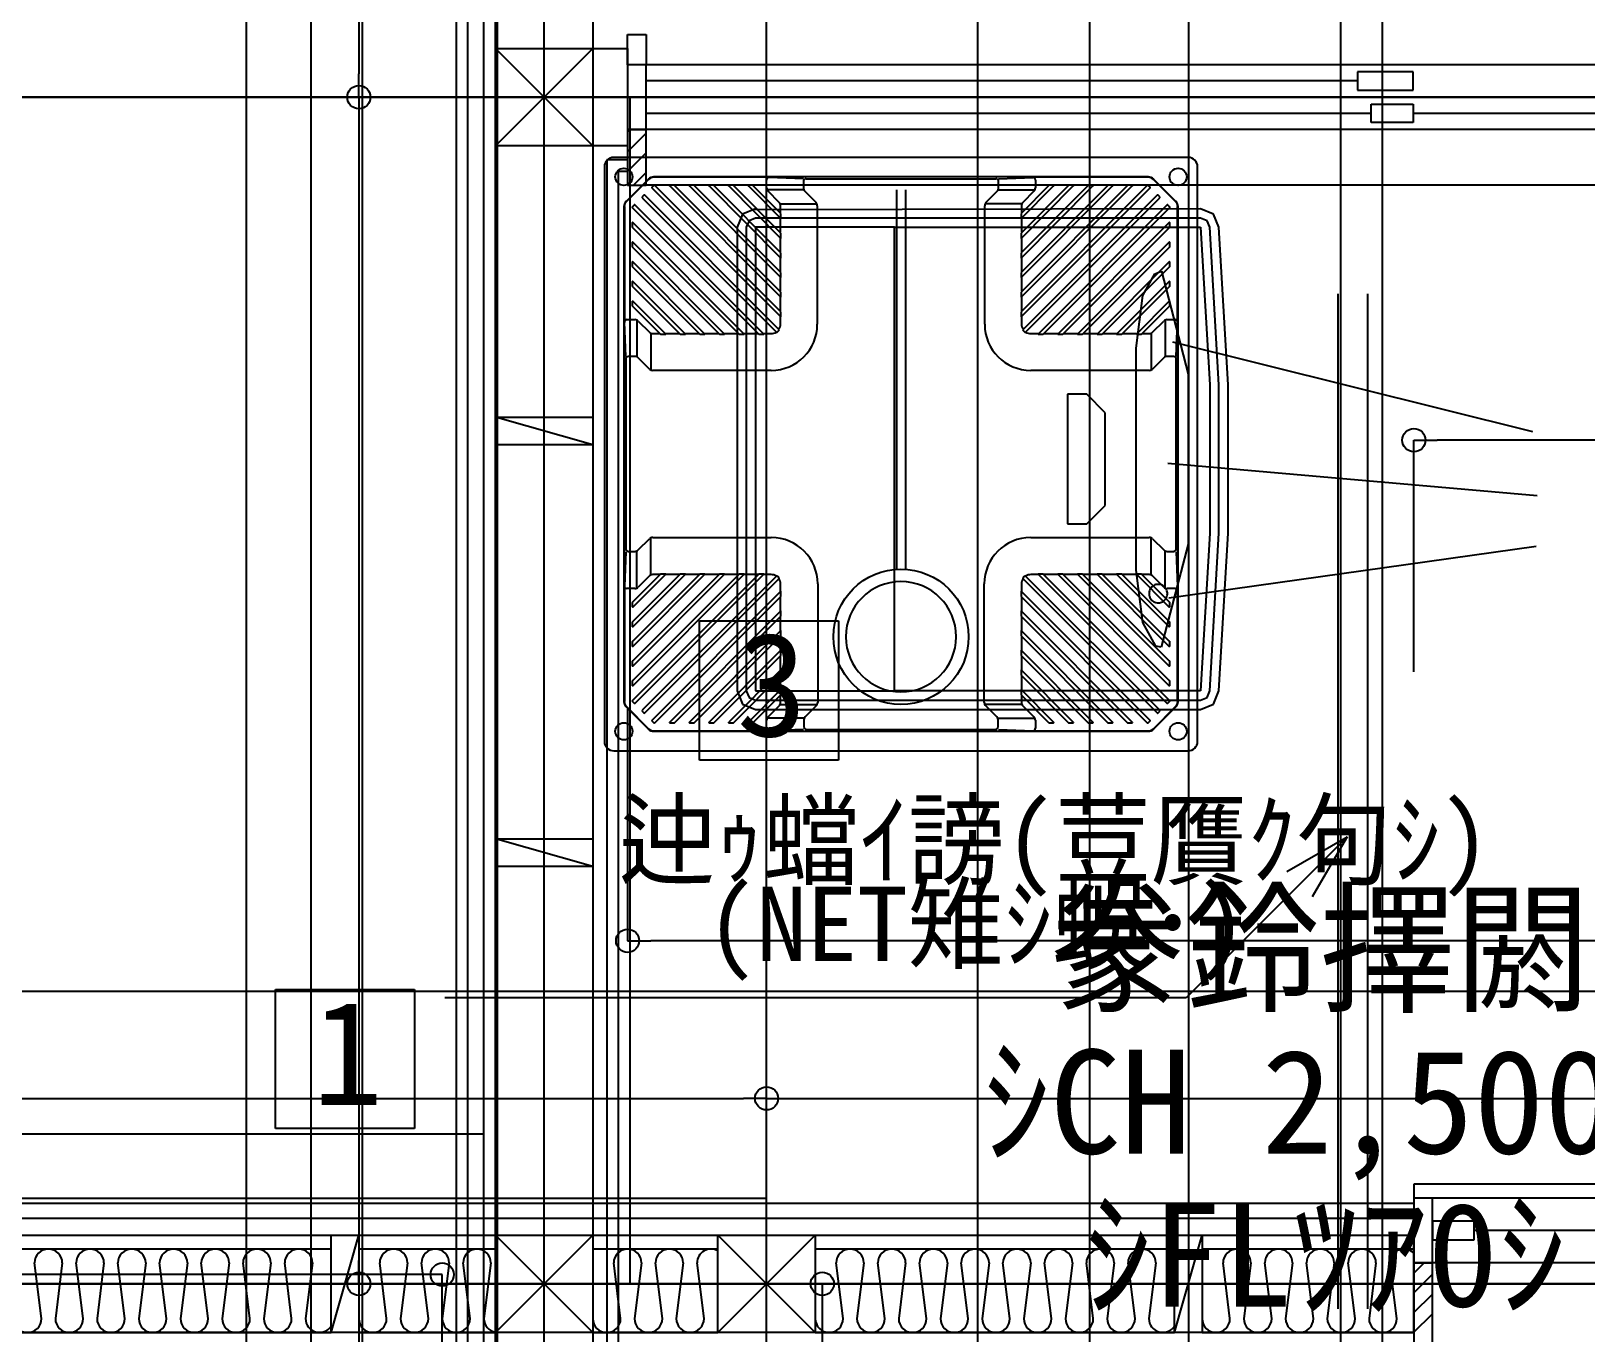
# Model space of a CAD drawing. Header units: metres. Extents: x 10908 to 27249, y 7268 to 22901.
# Drawn here: x 17861 to 19539, y 17777 to 19181 of the extents above; entities that cross this region are included whole.
import ezdxf

# ---------------------------------------------------------------- set-up
doc = ezdxf.new("R2010")
doc.units = ezdxf.units.M

msp = doc.modelspace()

# ---------------------------------------------------------------- linework, layer by layer
at = {"layer": '繝上Φ繧ｬ繝ｼ繝代う繝_2F'}
for p, q in [((19270.9, 18897.9), (19270.9, 17802.9)), ((19302.9, 18897.9), (19302.9, 17802.9)), ((19092.8, 18846.2), (19481, 18749.5)), ((19087.7, 18715.3), (19486.1, 18680.4)), ((19088.8, 18570), (19485, 18625.7))]:
    msp.add_line(p, q, dxfattribs=at)
at = {"layer": '繝繝ｼ繧ｿ 001_1F'}
for p, q in [((18214.7, 20155), (18214.7, 19135)), ((18214.7, 19110), (18214.7, 19135)), ((18464.7, 19110), (18214.7, 19110)), ((18214.7, 19110), (18214.7, 19110)), ((18214.7, 19110), (18214.7, 19085)), ((18464.7, 19110), (18464.7, 19110)), ((18464.7, 19110), (18464.7, 19110)), ((18214.7, 19085), (18214.7, 17855)), ((17769.7, 18030), (18629.7, 18030)), ((18654.7, 18030), (18629.7, 18030)), ((18654.7, 17780), (18654.7, 18030)), ((18654.7, 18030), (18654.7, 18030)), ((18654.7, 18030), (18679.7, 18030)), ((18679.7, 18030), (20103.1, 18030)), ((18214.7, 17830), (18214.7, 17855)), ((26390, 17830), (11375, 17830)), ((18464.7, 17830), (18214.7, 17830)), ((18214.7, 17830), (18214.7, 17830)), ((18214.7, 17830), (18214.7, 17805)), ((18464.7, 17830), (18464.7, 17830)), ((18464.7, 17830), (18464.7, 17830)), ((18964.8, 17830), (18714.8, 17830)), ((18714.8, 17830), (18714.8, 17805)), ((18964.8, 17830), (18964.8, 17830)), ((18214.7, 17805), (18214.7, 16955)), ((18714.8, 17805), (18714.8, 16280)), ((18654.7, 17780), (18654.7, 17780)), ((18654.7, 17780), (18654.7, 17780))]:
    msp.add_line(p, q, dxfattribs=at)
for centre in [(18214.7, 19110), (18214.7, 19110), (18654.7, 18030), (18654.7, 18030), (18214.7, 17830), (18214.7, 17830), (18714.8, 17830)]:
    msp.add_circle(centre, 12.5, dxfattribs=at)
at = {"layer": '繝繝ｼ繧ｿ 001_2F'}
for p, q in [((18414.7, 16505.7), (18414.7, 21845)), ((18214.7, 20155), (18214.7, 19135)), ((18214.7, 19110), (18214.7, 19135)), ((26162.5, 19110), (17745, 19110)), ((18464.7, 19110), (18214.7, 19110)), ((18214.7, 19110), (18214.7, 19110)), ((18214.7, 19110), (18214.7, 19085)), ((18464.7, 19110), (18464.7, 19110)), ((18464.7, 19110), (18464.7, 19110)), ((18214.7, 19085), (18214.7, 17855)), ((19281, 18312.3), (19107.4, 18138.6)), ((19216, 18274.8), (19281, 18312.3)), ((19281, 18312.3), (19243.5, 18247.3)), ((19107.4, 18138.6), (18307.4, 18138.6)), ((18214.7, 17830), (18214.7, 17855)), ((18464.7, 17830), (18214.7, 17830)), ((18214.7, 17830), (18214.7, 17830)), ((18214.7, 17830), (18214.7, 17805)), ((26367.5, 17830), (18288.7, 17830)), ((18464.7, 17830), (18464.7, 17830)), ((18464.7, 17830), (18464.7, 17830)), ((18214.7, 17805), (18214.7, 16955))]:
    msp.add_line(p, q, dxfattribs=at)
for centre in [(18214.7, 19110), (18214.7, 19110), (18214.7, 17830), (18214.7, 17830)]:
    msp.add_circle(centre, 12.5, dxfattribs=at)
at = {"layer": '繝繝ｼ繧ｿ 001_R'}
for p, q in [((18882.5, 16045), (18882.5, 20905)), ((19110, 20905), (19110, 17555))]:
    msp.add_line(p, q, dxfattribs=at)
at = {"layer": '繧ｫ繧ｿ繝ｭ繧ｰ驛ｨ蜩(螳ｶ蜈ｷ)_2F'}
for p, q in [((18349.7, 17991.5), (18349.7, 19191.5)), ((18349.7, 17991.5), (17129.7, 17991.5)), ((18349.7, 17676.5), (18349.7, 17991.5))]:
    msp.add_line(p, q, dxfattribs=at)
at = {"layer": '繧ｫ繧ｿ繝ｭ繧ｰ驛ｨ蜩(陦帷函險ｭ蛯)_2F'}
for p, q in [((19109.7, 19045), (18489.7, 19045)), ((18479.7, 19035), (18479.7, 18415)), ((19119.7, 18415), (19119.7, 19035)), ((18527.1, 19021.7), (18503, 18997.6)), ((18527.4, 19021.3), (18503.4, 18997.3)), ((18532.9, 19014.8), (18531.1, 19013)), ((18531.1, 19012), (18670.2, 18872.9)), ((19066.7, 19024), (18532.7, 19024)), ((18657.7, 19023.6), (18532.7, 19023.6)), ((18670.2, 18878.5), (18533.9, 19014.8)), ((18550.2, 19014.2), (18670.2, 18894.1)), ((18554.7, 19015), (18550.5, 19015)), ((18670.2, 18899.8), (18555.2, 19014.8)), ((18571.4, 19014.2), (18670.2, 18915.3)), ((18575.9, 19015), (18571.7, 19015)), ((18670.2, 18921), (18576.4, 19014.8)), ((18592.6, 19014.2), (18670.2, 18936.5)), ((18597.1, 19015), (18592.9, 19015)), ((18670.2, 18942.2), (18597.6, 19014.8)), ((18613.8, 19014.2), (18670.2, 18957.7)), ((18618.3, 19015), (18614.1, 19015)), ((18670.2, 18963.4), (18618.8, 19014.8)), ((18635, 19014.2), (18670.2, 18979)), ((18639.5, 19015), (18635.4, 19015)), ((18670.2, 18984.6), (18640, 19014.8)), ((18654.7, 19012.1), (18654.7, 19020.6)), ((18694.8, 19010), (18655.2, 19010)), ((18668.2, 18996.5), (18656.2, 19008.5)), ((18694.4, 19022), (18657, 19023.5)), ((18694.4, 19019), (18694.4, 19012.1)), ((18695.9, 19008.5), (18708, 18996.5)), ((18697.4, 19022), (18902, 19022)), ((18794.7, 19010), (18794.7, 18600.8)), ((18804.7, 19010), (18804.7, 18600.8)), ((18891.4, 18996.5), (18903.5, 19008.5)), ((18904.6, 19010), (18944.3, 19010)), ((18905, 19022), (18942.4, 19023.5)), ((18905, 19012.1), (18905, 19019)), ((18959.4, 19014.8), (18929.2, 18984.6)), ((18980.6, 19014.8), (18929.2, 18963.4)), ((19001.8, 19014.8), (18929.2, 18942.2)), ((19023, 19014.8), (18929.2, 18921)), ((19044.2, 19014.8), (18929.2, 18899.8)), ((19065.5, 19014.8), (18929.2, 18878.5)), ((18929.2, 18979), (18964.4, 19014.2)), ((18929.2, 18957.7), (18985.6, 19014.2)), ((18929.2, 18936.5), (19006.8, 19014.2)), ((18929.2, 18915.3), (19028, 19014.2)), ((18929.2, 18894.1), (19049.2, 19014.2)), ((18929.2, 18872.9), (19068.3, 19012)), ((18943.2, 19008.5), (18931.2, 18996.5)), ((19066.7, 19023.6), (18941.7, 19023.6)), ((18944.7, 19020.6), (18944.7, 19012.1)), ((18964, 19015), (18959.9, 19015)), ((18985.3, 19015), (18981.1, 19015)), ((19006.5, 19015), (19002.3, 19015)), ((19027.7, 19015), (19023.5, 19015)), ((19048.9, 19015), (19044.7, 19015)), ((19068.3, 19013), (19066.5, 19014.8)), ((19096, 18997.3), (19072, 19021.3)), ((19096.4, 18997.6), (19072.3, 19021.7)), ((18500.7, 18992), (18500.7, 18458)), ((18501.2, 18992), (18501.2, 18867)), ((18511.7, 18993.6), (18509.9, 18991.8)), ((18651.8, 18854.5), (18512.7, 18993.6)), ((18522.3, 19004.2), (18520.5, 19002.4)), ((18520.5, 19001.4), (18665.6, 18856.3)), ((18668.4, 18859.1), (18523.3, 19004.2)), ((18669.7, 18995), (18709, 18995)), ((18669.7, 18985.1), (18669.7, 18992.9)), ((18709.4, 18992.9), (18709.4, 18865)), ((18890, 18865), (18890, 18992.9)), ((18929.7, 18995), (18890.4, 18995)), ((18929.7, 18992.9), (18929.7, 18985.1)), ((19076.1, 19004.2), (18931, 18859.1)), ((18933.8, 18856.3), (19078.9, 19001.4)), ((19086.7, 18993.6), (18947.6, 18854.5)), ((19078.9, 19002.4), (19077.1, 19004.2)), ((19089.5, 18991.8), (19087.7, 18993.6)), ((19098.2, 18867), (19098.2, 18992)), ((19098.7, 18458), (19098.7, 18992)), ((18509.9, 18990.8), (18646.2, 18854.5)), ((18669.7, 18963.9), (18669.7, 18979.5)), ((18670.2, 18979), (18670.2, 18984.6)), ((18929.2, 18984.6), (18929.2, 18979)), ((18929.7, 18979.5), (18929.7, 18963.9)), ((18953.2, 18854.5), (19089.5, 18990.8)), ((18509.7, 18974.2), (18509.7, 18970)), ((18509.9, 18969.5), (18624.9, 18854.5)), ((18630.6, 18854.5), (18510.6, 18974.6)), ((18669.7, 18942.7), (18669.7, 18958.2)), ((18670.2, 18957.7), (18670.2, 18963.4)), ((18929.2, 18963.4), (18929.2, 18957.7)), ((18929.7, 18958.2), (18929.7, 18942.7)), ((19088.8, 18974.6), (18968.8, 18854.5)), ((18974.5, 18854.5), (19089.5, 18969.5)), ((19089.7, 18970), (19089.7, 18974.2)), ((18509.7, 18953), (18509.7, 18948.8)), ((18509.9, 18948.3), (18603.7, 18854.5)), ((18609.4, 18854.5), (18510.6, 18953.3)), ((18670.2, 18936.5), (18670.2, 18942.2)), ((18929.2, 18942.2), (18929.2, 18936.5)), ((19088.8, 18953.3), (18990, 18854.5)), ((18995.7, 18854.5), (19089.5, 18948.3)), ((19089.7, 18948.8), (19089.7, 18953)), ((18509.7, 18931.8), (18509.7, 18927.6)), ((18509.9, 18927.1), (18582.5, 18854.5)), ((18588.2, 18854.5), (18510.6, 18932.1)), ((18669.7, 18921.5), (18669.7, 18937)), ((18929.7, 18937), (18929.7, 18921.5)), ((19088.8, 18932.1), (19011.2, 18854.5)), ((19016.9, 18854.5), (19089.5, 18927.1)), ((19089.7, 18927.6), (19089.7, 18931.8)), ((18509.7, 18910.6), (18509.7, 18906.4)), ((18567, 18854.5), (18510.6, 18910.9)), ((18669.7, 18900.3), (18669.7, 18915.8)), ((18670.2, 18915.3), (18670.2, 18921)), ((18929.2, 18921), (18929.2, 18915.3)), ((18929.7, 18915.8), (18929.7, 18900.3)), ((19088.8, 18910.9), (19032.4, 18854.5)), ((19089.7, 18906.4), (19089.7, 18910.6)), ((18509.9, 18905.9), (18561.3, 18854.5)), ((18669.7, 18879), (18669.7, 18894.6)), ((18670.2, 18894.1), (18670.2, 18899.8)), ((18929.2, 18899.8), (18929.2, 18894.1)), ((18929.7, 18894.6), (18929.7, 18879)), ((19038.1, 18854.5), (19089.5, 18905.9)), ((18509.7, 18889.3), (18509.7, 18885.2)), ((18509.9, 18884.7), (18540.1, 18854.5)), ((18545.8, 18854.5), (18510.6, 18889.7)), ((18670.2, 18872.9), (18670.2, 18878.5)), ((18929.2, 18878.5), (18929.2, 18872.9)), ((19088.8, 18889.7), (19053.7, 18854.5)), ((19059.3, 18854.5), (19089.5, 18884.7)), ((19089.7, 18885.2), (19089.7, 18889.3)), ((18502.7, 18830.3), (18501.2, 18867.7)), ((18504.2, 18870), (18512.6, 18870)), ((18514.7, 18869.6), (18514.7, 18830.3)), ((18516.2, 18868.5), (18528.2, 18856.5)), ((18669.7, 18865), (18669.7, 18873.4)), ((18929.7, 18873.4), (18929.7, 18865)), ((19071.2, 18856.5), (19083.2, 18868.5)), ((19084.7, 18869.6), (19084.7, 18830.3)), ((19086.8, 18870), (19095.2, 18870)), ((19096.7, 18830.3), (19098.2, 18867.7)), ((18529.7, 18855), (18529.7, 18815.7)), ((18531.8, 18855), (18539.6, 18855)), ((18540.1, 18854.5), (18545.8, 18854.5)), ((18545.3, 18855), (18560.8, 18855)), ((18561.3, 18854.5), (18567, 18854.5)), ((18566.5, 18855), (18582, 18855)), ((18582.5, 18854.5), (18588.2, 18854.5)), ((18587.7, 18855), (18603.2, 18855)), ((18603.7, 18854.5), (18609.4, 18854.5)), ((18608.9, 18855), (18624.4, 18855)), ((18624.9, 18854.5), (18630.6, 18854.5)), ((18630.1, 18855), (18645.7, 18855)), ((18646.2, 18854.5), (18651.8, 18854.5)), ((18651.3, 18855), (18659.7, 18855)), ((18939.7, 18855), (18948.1, 18855)), ((18947.6, 18854.5), (18953.2, 18854.5)), ((18953.7, 18855), (18969.3, 18855)), ((18968.8, 18854.5), (18974.5, 18854.5)), ((18975, 18855), (18990.5, 18855)), ((18990, 18854.5), (18995.7, 18854.5)), ((18996.2, 18855), (19011.7, 18855)), ((19011.2, 18854.5), (19016.9, 18854.5)), ((19017.4, 18855), (19032.9, 18855)), ((19032.4, 18854.5), (19038.1, 18854.5)), ((19038.6, 18855), (19054.2, 18855)), ((19053.7, 18854.5), (19059.3, 18854.5)), ((19059.8, 18855), (19067.6, 18855)), ((19069.7, 18855), (19069.7, 18815.7)), ((18502.7, 18827.3), (18502.7, 18623.1)), ((18512.6, 18830.3), (18505.7, 18830.3)), ((18528.2, 18816.7), (18516.2, 18828.8)), ((19083.2, 18828.8), (19071.2, 18816.7)), ((19093.7, 18830.3), (19086.8, 18830.3)), ((19096.7, 18623.1), (19096.7, 18827.3)), ((18659.7, 18815.3), (18531.8, 18815.3)), ((19067.6, 18815.3), (18939.7, 18815.3)), ((18516.2, 18621.6), (18528.2, 18633.6)), ((18529.7, 18595), (18529.7, 18634.3)), ((18531.8, 18635.1), (18659.7, 18635.1)), ((18939.7, 18635.1), (19067.6, 18635.1)), ((19069.7, 18595), (19069.7, 18634.3)), ((19071.2, 18633.6), (19083.2, 18621.6)), ((18502.7, 18619.7), (18501.2, 18582.3)), ((18505.7, 18620.1), (18512.6, 18620.1)), ((18514.7, 18580.5), (18514.7, 18619.7)), ((19084.7, 18580.5), (19084.7, 18619.7)), ((19086.8, 18620.1), (19093.7, 18620.1)), ((19096.7, 18619.7), (19098.2, 18582.3)), ((18646.2, 18595.5), (18509.9, 18459.2)), ((18624.9, 18595.5), (18509.9, 18480.5)), ((18603.7, 18595.5), (18509.9, 18501.7)), ((18582.5, 18595.5), (18509.9, 18522.9)), ((18561.3, 18595.5), (18509.9, 18544.1)), ((18540.1, 18595.5), (18509.9, 18565.3)), ((18510.6, 18475.5), (18630.6, 18595.5)), ((18510.6, 18496.7), (18609.4, 18595.5)), ((18510.6, 18517.9), (18588.2, 18595.5)), ((18510.6, 18539.1), (18567, 18595.5)), ((18510.6, 18560.3), (18545.8, 18595.5)), ((18512.7, 18456.4), (18651.8, 18595.5)), ((18528.2, 18593.5), (18516.2, 18581.5)), ((18665.6, 18593.7), (18520.5, 18448.6)), ((18523.3, 18445.8), (18668.4, 18590.9)), ((18539.6, 18595), (18531.8, 18595)), ((18545.8, 18595.5), (18540.1, 18595.5)), ((18560.8, 18595), (18545.3, 18595)), ((18567, 18595.5), (18561.3, 18595.5)), ((18582, 18595), (18566.5, 18595)), ((18588.2, 18595.5), (18582.5, 18595.5)), ((18603.2, 18595), (18587.7, 18595)), ((18609.4, 18595.5), (18603.7, 18595.5)), ((18624.4, 18595), (18608.9, 18595)), ((18630.6, 18595.5), (18624.9, 18595.5)), ((18645.7, 18595), (18630.1, 18595)), ((18651.8, 18595.5), (18646.2, 18595.5)), ((18659.7, 18595), (18651.3, 18595)), ((18931, 18590.9), (19076.1, 18445.8)), ((19078.9, 18448.6), (18933.8, 18593.7)), ((18948.1, 18595), (18939.7, 18595)), ((18953.2, 18595.5), (18947.6, 18595.5)), ((18947.6, 18595.5), (19086.7, 18456.4)), ((19089.5, 18459.2), (18953.2, 18595.5)), ((18969.3, 18595), (18953.7, 18595)), ((18974.5, 18595.5), (18968.8, 18595.5)), ((18968.8, 18595.5), (19088.8, 18475.5)), ((19089.5, 18480.5), (18974.5, 18595.5)), ((18990.5, 18595), (18975, 18595)), ((18995.7, 18595.5), (18990, 18595.5)), ((18990, 18595.5), (19088.8, 18496.7)), ((19089.5, 18501.7), (18995.7, 18595.5)), ((19011.7, 18595), (18996.2, 18595)), ((19016.9, 18595.5), (19011.2, 18595.5)), ((19011.2, 18595.5), (19088.8, 18517.9)), ((19089.5, 18522.9), (19016.9, 18595.5)), ((19032.9, 18595), (19017.4, 18595)), ((19038.1, 18595.5), (19032.4, 18595.5)), ((19032.4, 18595.5), (19088.8, 18539.1)), ((19089.5, 18544.1), (19038.1, 18595.5)), ((19054.2, 18595), (19038.6, 18595)), ((19059.3, 18595.5), (19053.7, 18595.5)), ((19053.7, 18595.5), (19088.8, 18560.3)), ((19089.5, 18565.3), (19059.3, 18595.5)), ((19067.6, 18595), (19059.8, 18595)), ((19083.2, 18581.5), (19071.2, 18593.5)), ((18501.2, 18583), (18501.2, 18458)), ((18512.6, 18580), (18504.2, 18580)), ((18670.2, 18577.1), (18531.1, 18438)), ((18669.7, 18576.6), (18669.7, 18585)), ((18670.2, 18571.5), (18670.2, 18577.1)), ((18709.8, 18585), (18709.8, 18457.1)), ((18889.6, 18457.1), (18889.6, 18585)), ((18929.2, 18577.1), (18929.2, 18571.5)), ((19068.3, 18438), (18929.2, 18577.1)), ((18929.7, 18585), (18929.7, 18576.6)), ((19095.2, 18580), (19086.8, 18580)), ((19098.2, 18458), (19098.2, 18583)), ((18509.7, 18564.8), (18509.7, 18560.7)), ((18533.9, 18435.2), (18670.2, 18571.5)), ((18670.2, 18555.9), (18550.2, 18435.9)), ((18669.7, 18555.4), (18669.7, 18571)), ((18670.2, 18550.2), (18670.2, 18555.9)), ((18929.2, 18571.5), (19065.5, 18435.2)), ((19049.2, 18435.9), (18929.2, 18555.9)), ((18929.2, 18555.9), (18929.2, 18550.2)), ((18929.7, 18571), (18929.7, 18555.4)), ((19089.7, 18560.7), (19089.7, 18564.8)), ((18509.7, 18543.6), (18509.7, 18539.4)), ((18555.2, 18435.2), (18670.2, 18550.2)), ((18669.7, 18534.2), (18669.7, 18549.8)), ((18929.2, 18550.2), (19044.2, 18435.2)), ((18929.7, 18549.8), (18929.7, 18534.2)), ((19089.7, 18539.4), (19089.7, 18543.6)), ((18509.7, 18522.4), (18509.7, 18518.2)), ((18670.2, 18534.7), (18571.4, 18435.9)), ((18576.4, 18435.2), (18670.2, 18529)), ((18669.7, 18513), (18669.7, 18528.5)), ((18670.2, 18529), (18670.2, 18534.7)), ((19028, 18435.9), (18929.2, 18534.7)), ((18929.2, 18534.7), (18929.2, 18529)), ((18929.2, 18529), (19023, 18435.2)), ((18929.7, 18528.5), (18929.7, 18513)), ((19089.7, 18518.2), (19089.7, 18522.4)), ((18670.2, 18513.5), (18592.6, 18435.9)), ((18597.6, 18435.2), (18670.2, 18507.8)), ((18669.7, 18491.8), (18669.7, 18507.3)), ((18670.2, 18507.8), (18670.2, 18513.5)), ((19006.8, 18435.9), (18929.2, 18513.5)), ((18929.2, 18513.5), (18929.2, 18507.8)), ((18929.2, 18507.8), (19001.8, 18435.2)), ((18929.7, 18507.3), (18929.7, 18491.8)), ((18509.7, 18501.2), (18509.7, 18497)), ((18670.2, 18492.3), (18613.8, 18435.9)), ((18670.2, 18486.6), (18670.2, 18492.3)), ((18985.6, 18435.9), (18929.2, 18492.3)), ((18929.2, 18492.3), (18929.2, 18486.6)), ((19089.7, 18497), (19089.7, 18501.2)), ((18509.7, 18480), (18509.7, 18475.8)), ((18618.8, 18435.2), (18670.2, 18486.6)), ((18669.7, 18470.6), (18669.7, 18486.1)), ((18929.2, 18486.6), (18980.6, 18435.2)), ((18929.7, 18486.1), (18929.7, 18470.6)), ((19089.7, 18475.8), (19089.7, 18480)), ((18509.9, 18458.2), (18511.7, 18456.4)), ((18670.2, 18471.1), (18635, 18435.9)), ((18640, 18435.2), (18670.2, 18465.4)), ((18669.7, 18457.1), (18669.7, 18464.9)), ((18669.7, 18455), (18709, 18455)), ((18670.2, 18465.4), (18670.2, 18471.1)), ((18929.7, 18455), (18890.4, 18455)), ((18964.4, 18435.9), (18929.2, 18471.1)), ((18929.2, 18471.1), (18929.2, 18465.4)), ((18929.2, 18465.4), (18959.4, 18435.2)), ((18929.7, 18464.9), (18929.7, 18457.1)), ((19087.7, 18456.4), (19089.5, 18458.2)), ((18503, 18452.4), (18527.1, 18428.3)), ((18503.4, 18452.7), (18527.4, 18428.7)), ((18520.5, 18447.6), (18522.3, 18445.8)), ((18694.8, 18440), (18655.2, 18440)), ((18656.2, 18441.5), (18668.2, 18453.5)), ((18708.3, 18453.5), (18696.2, 18441.5)), ((18903.2, 18441.5), (18891.1, 18453.5)), ((18904.6, 18440), (18944.3, 18440)), ((18931.2, 18453.5), (18943.2, 18441.5)), ((19072, 18428.7), (19096, 18452.7)), ((19072.3, 18428.3), (19096.4, 18452.4)), ((19077.1, 18445.8), (19078.9, 18447.6)), ((18531.1, 18437), (18532.9, 18435.2)), ((18532.7, 18426.5), (18657.7, 18426.5)), ((18532.7, 18426), (19066.7, 18426)), ((18550.5, 18435), (18554.7, 18435)), ((18571.7, 18435), (18575.9, 18435)), ((18592.9, 18435), (18597.1, 18435)), ((18614.1, 18435), (18618.3, 18435)), ((18635.4, 18435), (18639.5, 18435)), ((18654.7, 18429.5), (18654.7, 18437.9)), ((18694.4, 18428), (18657, 18426.5)), ((18694.8, 18437.9), (18694.8, 18431)), ((18697.8, 18428), (18901.6, 18428)), ((18904.6, 18431), (18904.6, 18437.9)), ((18905, 18428), (18942.4, 18426.5)), ((18941.7, 18426.5), (19066.7, 18426.5)), ((18944.7, 18437.9), (18944.7, 18429.5)), ((18959.9, 18435), (18964, 18435)), ((18981.1, 18435), (18985.3, 18435)), ((19002.3, 18435), (19006.5, 18435)), ((19023.5, 18435), (19027.7, 18435)), ((19044.7, 18435), (19048.9, 18435)), ((19066.5, 18435.2), (19068.3, 18437)), ((18489.7, 18405), (19109.7, 18405))]:
    msp.add_line(p, q, dxfattribs=at)
for centre, radius in [((18500.7, 19024), 9.25), ((19098.7, 19024), 9.25), ((18799.7, 18528), 73), ((18500.7, 18426), 9.25), ((19098.7, 18426), 9.25)]:
    msp.add_circle(centre, radius, dxfattribs=at)
for centre, radius, start, end in [((18489.7, 19035), 10, 90, -180), ((19109.7, 19035), 10, 0, 90), ((18532.7, 19016), 8, 90.0051, 134.9985), ((18532.7, 19016), 7.55, 90.0037, 135.0026), ((18531.6, 19012.5), 0.7, 134.9971, -134.9971), ((18533.4, 19014.3), 0.7, 44.9971, 135.0029), ((18550.5, 19014.5), 0.5, 90.0122, -134.9276), ((18554.7, 19014.3), 0.7, 45.0029, 90.0041), ((18571.7, 19014.5), 0.5, 90.0122, -134.9276), ((18575.9, 19014.3), 0.7, 45.0029, 90.0041), ((18592.9, 19014.5), 0.5, 90.0122, -134.9276), ((18597.1, 19014.3), 0.7, 45.0029, 90.0041), ((18614.1, 19014.5), 0.5, 89.8975, -134.9274), ((18618.3, 19014.3), 0.7, 45.0029, 90.0041), ((18635.4, 19014.5), 0.5, 89.8975, -134.9274), ((18639.5, 19014.3), 0.7, 45.0029, 90.0041), ((18657.7, 19020.6), 3, 90, 180), ((18659.7, 19012.1), 5, -179.9992, -135.0076), ((18697.4, 19019), 3, 90, 180), ((18699.4, 19012.1), 5, -179.9992, -135.0076), ((18902, 19019), 3, 0, 90), ((18900, 19012.1), 5, -44.9924, -0.0008), ((18941.7, 19020.6), 3, 0, 90), ((18939.7, 19012.1), 5, -44.9924, -0.0008), ((18959.9, 19014.3), 0.7, 89.9959, 134.9971), ((18964, 19014.5), 0.501, -44.7969, 89.8268), ((18981.1, 19014.3), 0.7, 89.9959, 134.9971), ((18985.3, 19014.5), 0.501, -44.7969, 89.8268), ((19002.3, 19014.3), 0.7, 89.9959, 134.9971), ((19006.5, 19014.5), 0.5, -45.0724, 89.9878), ((19023.5, 19014.3), 0.7, 89.9959, 134.9971), ((19027.7, 19014.5), 0.5, -45.0724, 89.9878), ((19044.7, 19014.3), 0.7, 89.9959, 134.9971), ((19048.9, 19014.5), 0.5, -45.0724, 89.9878), ((19066, 19014.3), 0.7, 44.9971, 135.0029), ((19066.7, 19016), 8, 44.9985, 89.9979), ((19066.7, 19016), 7.55, 44.9974, 89.9963), ((19067.8, 19012.5), 0.7, -45.0029, 45.0029), ((18508.7, 18992), 8, 134.9985, 179.9979), ((18508.7, 18992), 7.55, 134.9974, -179.9961), ((18510.4, 18991.3), 0.7, 134.9971, -134.9971), ((18512.2, 18993.1), 0.7, 44.9971, 135.0029), ((18521, 19001.9), 0.7, 135.0549, -135.0549), ((18522.8, 19003.7), 0.699, 44.9731, 135.0269), ((18664.7, 18992.9), 5, 0.0008, 44.9924), ((18704.4, 18992.9), 5, 0.0075, 45.0134), ((18895, 18992.9), 5, 134.9913, 179.9878), ((18934.7, 18992.9), 5, 135.0076, 179.9992), ((19076.6, 19003.7), 0.7, 45.0549, 134.9451), ((19078.4, 19001.9), 0.699, -45.0269, 45.0269), ((19087.2, 18993.1), 0.7, 44.9971, 135.0029), ((19089, 18991.3), 0.7, -45.0029, 45.0029), ((19090.7, 18992), 7.55, -0.0039, 45.0026), ((19090.7, 18992), 8, 0.0051, 44.9985), ((18510.2, 18974.2), 0.5, 44.9276, 179.9878), ((18510.4, 18970), 0.7, 179.9959, -135.0029), ((19089.2, 18974.2), 0.5, 0.0122, 135.0724), ((19089, 18970), 0.7, -44.9971, 0.0041), ((18510.2, 18953), 0.5, 44.9276, 179.9878), ((18510.4, 18948.8), 0.7, 179.9959, -135.0029), ((19089.2, 18953), 0.5, 0.0122, 135.0724), ((19089, 18948.8), 0.7, -44.9971, 0.0041), ((18510.2, 18931.8), 0.5, 44.9276, 179.9878), ((18510.4, 18927.6), 0.7, 179.9959, -135.0029), ((19089.2, 18931.8), 0.5, 0.0122, 135.0724), ((19089, 18927.6), 0.7, -44.9971, 0.0041), ((18510.2, 18910.6), 0.501, 45.2031, 179.8268), ((19089.2, 18910.6), 0.5, -0.1025, 135.0726), ((18510.4, 18906.4), 0.7, 179.9959, -135.0029), ((19089, 18906.4), 0.7, -44.9971, 0.0041), ((18510.2, 18889.3), 0.501, 45.2031, 179.8268), ((18510.4, 18885.2), 0.7, 179.9959, -135.0029), ((19089.2, 18889.3), 0.5, -0.1025, 135.0726), ((19089, 18885.2), 0.7, -44.9971, 0.0041), ((18504.2, 18867), 3, 90, 180), ((18512.6, 18865), 5, 45.0076, 89.9992), ((18659.7, 18865), 49.7, -90, 0), ((18659.7, 18865), 10.5, -55.9828, -34.0172), ((18659.7, 18865), 9.99, -33.4812, 0.0045), ((18939.7, 18865), 49.7, 180, -90), ((18939.7, 18865), 9.99, 179.9955, -146.5188), ((18939.7, 18865), 10.5, -145.9828, -124.0172), ((19086.8, 18865), 5, 90.0008, 134.9924), ((19095.2, 18867), 3, 0, 90), ((18531.8, 18860), 5, -134.9924, -90.0008), ((18659.7, 18865), 10, -89.9964, -56.5326), ((18939.7, 18865), 10, -123.4674, -90.0036), ((19067.6, 18860), 5, -89.9992, -45.0076), ((18505.7, 18827.3), 3, 90, 180), ((18512.6, 18825.3), 5, 45.0076, 89.9992), ((19086.8, 18825.3), 5, 90.0008, 134.9924), ((19093.7, 18827.3), 3, 0, 90), ((18531.8, 18820.3), 5, -135.0087, -90.0122), ((19067.6, 18820.3), 5, -89.9925, -44.9866), ((18505.7, 18623.1), 3, -180, -90), ((18531.8, 18630.1), 5, 90.0075, 135.0134), ((18659.7, 18585), 50.1, 0, 90), ((18939.7, 18585), 50.1, 90, -180), ((19067.6, 18630.1), 5, 44.9913, 89.9878), ((19093.7, 18623.1), 3, -90, 0), ((18512.6, 18625.1), 5, -89.9992, -45.0076), ((19086.8, 18625.1), 5, -134.9924, -90.0008), ((18531.8, 18590), 5, 90.0008, 134.9924), ((18659.7, 18585), 10, 56.5326, 89.9964), ((18659.7, 18585), 10.5, 34.0172, 55.9828), ((18659.7, 18585), 9.99, -0.0045, 33.4812), ((18939.7, 18585), 9.99, 146.5188, -179.9955), ((18939.7, 18585), 10.5, 124.0172, 145.9828), ((18939.7, 18585), 10, 90.0036, 123.4674), ((19067.6, 18590), 5, 45.0076, 89.9992), ((18504.2, 18583), 3, -180, -90), ((18512.6, 18585), 5, -89.9992, -45.0076), ((18799.7, 18528), 59.5, 0, 180), ((19086.8, 18585), 5, -134.9924, -90.0008), ((19095.2, 18583), 3, -90, 0), ((18510.4, 18564.8), 0.7, 135.0029, -179.9959), ((18510.2, 18560.7), 0.5, 179.8975, -44.9274), ((19089.2, 18560.7), 0.501, -134.7969, -0.1732), ((19089, 18564.8), 0.7, -0.0041, 44.9971), ((18510.4, 18543.6), 0.7, 135.0029, -179.9959), ((18510.2, 18539.4), 0.5, 179.8975, -44.9274), ((19089.2, 18539.5), 0.501, -134.7969, -0.1732), ((19089, 18543.6), 0.7, -0.0041, 44.9971), ((18510.4, 18522.4), 0.7, 135.0029, -179.9959), ((18799.7, 18528), 59.5, 180, 0), ((19089, 18522.4), 0.7, -0.0041, 44.9971), ((18510.2, 18518.2), 0.5, -179.9878, -44.9276), ((19089.2, 18518.2), 0.5, -135.0724, -0.0122), ((18510.4, 18501.2), 0.7, 135.0029, -179.9959), ((18510.2, 18497), 0.5, -179.9878, -44.9276), ((19089.2, 18497), 0.5, -135.0724, -0.0122), ((19089, 18501.2), 0.7, -0.0041, 44.9971), ((18510.4, 18480), 0.7, 135.0029, -179.9959), ((18510.2, 18475.8), 0.5, -179.9878, -44.9276), ((19089.2, 18475.8), 0.5, -135.0724, -0.0122), ((19089, 18480), 0.7, -0.0041, 44.9971), ((18508.7, 18458), 8, -179.9949, -135.0015), ((18508.7, 18458), 7.55, 179.9961, -134.9974), ((18510.4, 18458.7), 0.7, 134.9971, -134.9971), ((18512.2, 18456.9), 0.7, -135.0029, -44.9971), ((18664.7, 18457.1), 5, -44.9924, -0.0008), ((18704.8, 18457.1), 5, -45.0087, -0.0122), ((18894.6, 18457.1), 5, -179.9925, -134.9866), ((18934.7, 18457.1), 5, -179.9992, -135.0076), ((19087.2, 18456.9), 0.7, -135.0029, -44.9971), ((19089, 18458.7), 0.7, -45.0029, 45.0029), ((19090.7, 18458), 7.55, -45.0026, 0.0039), ((19090.7, 18458), 8, -45.0015, -0.0021), ((18521, 18448.1), 0.699, 134.9731, -134.9731), ((18522.8, 18446.3), 0.7, -134.9451, -45.0549), ((18531.6, 18437.5), 0.7, 134.9971, -134.9971), ((18659.7, 18437.9), 5, 135.0076, 179.9992), ((18699.8, 18437.9), 5, 135.0076, 179.9992), ((18899.6, 18437.9), 5, 0.0008, 44.9924), ((18939.7, 18437.9), 5, 0.0008, 44.9924), ((19067.8, 18437.5), 0.7, -45.0029, 45.0029), ((19076.6, 18446.3), 0.699, -135.0269, -44.9731), ((19078.4, 18448.1), 0.7, -44.9451, 44.9451), ((18532.7, 18434), 8, -135.0015, -90.0021), ((18532.7, 18434), 7.55, -135.0026, -90.0037), ((18533.4, 18435.7), 0.7, -135.0029, -44.9971), ((18550.5, 18435.5), 0.5, 134.9276, -90.0122), ((18554.7, 18435.7), 0.7, -90.0041, -45.0029), ((18571.7, 18435.5), 0.5, 134.9276, -90.0122), ((18575.9, 18435.7), 0.7, -90.0041, -45.0029), ((18592.9, 18435.5), 0.5, 134.9276, -90.0122), ((18597.1, 18435.7), 0.7, -90.0041, -45.0029), ((18614.1, 18435.5), 0.501, 135.2031, -90.1732), ((18618.3, 18435.7), 0.7, -90.0041, -45.0029), ((18635.4, 18435.5), 0.501, 135.2031, -90.1732), ((18639.5, 18435.7), 0.7, -90.0041, -45.0029), ((18657.7, 18429.5), 3, -180, -90), ((18697.8, 18431), 3, -180, -90), ((18901.6, 18431), 3, -90, 0), ((18941.7, 18429.5), 3, -90, 0), ((18959.9, 18435.7), 0.7, -134.9971, -89.9959), ((18964, 18435.5), 0.5, -90.1025, 45.0726), ((18981.1, 18435.7), 0.7, -134.9971, -89.9959), ((18985.3, 18435.5), 0.5, -90.1025, 45.0726), ((19002.3, 18435.7), 0.7, -134.9971, -89.9959), ((19006.5, 18435.5), 0.5, -89.9878, 45.0724), ((19023.5, 18435.7), 0.7, -134.9971, -89.9959), ((19027.7, 18435.5), 0.5, -89.9878, 45.0724), ((19044.7, 18435.7), 0.7, -134.9971, -89.9959), ((19048.9, 18435.5), 0.5, -89.9878, 45.0724), ((19066, 18435.7), 0.7, -135.0029, -44.9971), ((19066.7, 18434), 7.55, -89.9963, -44.9974), ((19066.7, 18434), 8, -89.9949, -45.0015), ((18489.7, 18415), 10, 180, -90), ((19109.7, 18415), 10, -90, 0)]:
    msp.add_arc(centre, radius, start, end, dxfattribs=at)
at = {"layer": '繧ｫ繧ｿ繝ｭ繧ｰ驛ｨ蜩(髮ｻ蛹冶｣ｽ蜩)_2F'}
for p, q in [((18628.7, 18983.7), (18622.8, 18969.6)), ((18642.8, 18989.6), (18628.7, 18983.7)), ((18635.8, 18976.6), (18632.8, 18969.6)), ((18642.8, 18979.6), (18635.8, 18976.6)), ((19122.8, 18989.6), (18640.1, 18988.4)), ((19122.8, 18979.6), (18642.8, 18979.6)), ((19137, 18983.7), (19122.8, 18989.6)), ((19129.9, 18976.6), (19122.8, 18979.6)), ((19132.8, 18969.6), (19129.9, 18976.6)), ((19142.8, 18969.6), (19137, 18983.7)), ((18622.8, 18969.6), (18622.8, 18469.6)), ((18632.8, 18969.6), (18632.8, 18469.6)), ((18642.8, 18969.6), (18642.8, 18469.6)), ((18792.8, 18969.6), (18642.8, 18969.6)), ((18792.8, 18469.6), (18792.8, 18969.6)), ((18792.8, 18969.6), (19122.8, 18969.6)), ((19122.8, 18969.6), (19132.8, 18799.6)), ((19142.8, 18799.6), (19132.8, 18969.6)), ((19152.8, 18799.6), (19142.8, 18969.6)), ((19060.5, 18895.9), (19073.6, 18919.6)), ((19073.6, 18919.6), (19080.7, 18922.2)), ((19080.7, 18922.2), (19109.4, 18811.3)), ((19053.4, 18839.3), (19060.5, 18895.9)), ((19053.4, 18599.8), (19053.4, 18839.3)), ((19109.4, 18811.3), (19109.4, 18627.8)), ((19132.8, 18799.6), (19132.8, 18639.6)), ((19142.8, 18639.6), (19142.8, 18799.6)), ((19152.8, 18639.6), (19152.8, 18799.6)), ((19000.2, 18789.6), (18979.2, 18789.6)), ((18979.2, 18789.6), (18979.2, 18649.6)), ((19020.1, 18769.6), (19000.2, 18789.6)), ((19020.1, 18669.6), (19020.1, 18769.6)), ((19000.2, 18649.6), (19020.1, 18669.6)), ((18979.2, 18649.6), (19000.2, 18649.6)), ((19132.8, 18639.6), (19122.8, 18469.6)), ((19132.8, 18469.6), (19142.8, 18639.6)), ((19142.8, 18469.6), (19152.8, 18639.6)), ((19109.4, 18627.8), (19080.6, 18516.9)), ((19060.5, 18543.2), (19053.4, 18599.8)), ((19067.5, 18576.4), (19067.4, 18575.2)), ((19067.4, 18575.2), (19067.4, 18573.9)), ((19067.4, 18573.9), (19067.5, 18572.7)), ((19067.8, 18577.6), (19067.5, 18576.4)), ((19067.5, 18572.7), (19067.8, 18571.4)), ((19068.3, 18578.8), (19067.8, 18577.6)), ((19068.9, 18579.9), (19068.3, 18578.8)), ((19069.6, 18580.9), (19068.9, 18579.9)), ((19070.5, 18581.8), (19069.6, 18580.9)), ((19071.4, 18582.6), (19070.5, 18581.8)), ((19072.5, 18583.3), (19071.4, 18582.6)), ((19073.6, 18583.8), (19072.5, 18583.3)), ((19074.8, 18584.2), (19073.6, 18583.8)), ((19076, 18584.5), (19074.8, 18584.2)), ((19077.3, 18584.5), (19076, 18584.5)), ((19078.5, 18584.5), (19077.3, 18584.5)), ((19079.7, 18584.2), (19078.5, 18584.5)), ((19080.9, 18583.8), (19079.7, 18584.2)), ((19082.1, 18583.3), (19080.9, 18583.8)), ((19083.1, 18582.6), (19082.1, 18583.3)), ((19084.1, 18581.8), (19083.1, 18582.6)), ((19084.9, 18580.9), (19084.1, 18581.8)), ((19085.7, 18579.9), (19084.9, 18580.9)), ((19086.3, 18578.8), (19085.7, 18579.9)), ((19086.7, 18577.6), (19086.3, 18578.8)), ((19087, 18576.4), (19086.7, 18577.6)), ((19086.7, 18571.5), (19087, 18572.7)), ((19087.2, 18575.2), (19087, 18576.4)), ((19087, 18572.7), (19087.2, 18573.9)), ((19087.2, 18573.9), (19087.2, 18575.2)), ((19067.8, 18571.4), (19068.3, 18570.3)), ((19068.3, 18570.3), (19068.9, 18569.2)), ((19068.9, 18569.2), (19069.6, 18568.2)), ((19069.6, 18568.2), (19070.5, 18567.2)), ((19070.5, 18567.2), (19071.4, 18566.4)), ((19071.4, 18566.4), (19072.5, 18565.8)), ((19072.5, 18565.8), (19073.6, 18565.2)), ((19073.6, 18565.2), (19074.8, 18564.9)), ((19074.8, 18564.9), (19076, 18564.6)), ((19076, 18564.6), (19077.3, 18564.5)), ((19077.3, 18564.5), (19078.5, 18564.6)), ((19078.5, 18564.6), (19079.7, 18564.9)), ((19079.7, 18564.9), (19080.9, 18565.2)), ((19080.9, 18565.2), (19082.1, 18565.8)), ((19082.1, 18565.8), (19083.1, 18566.5)), ((19083.1, 18566.5), (19084.1, 18567.3)), ((19084.1, 18567.3), (19084.9, 18568.2)), ((19084.9, 18568.2), (19085.7, 18569.2)), ((19085.7, 18569.2), (19086.3, 18570.3)), ((19086.3, 18570.3), (19086.7, 18571.5)), ((19074.7, 18517.7), (19060.5, 18543.2)), ((19080.6, 18516.9), (19074.7, 18517.7)), ((18622.8, 18469.6), (18628.7, 18455.4)), ((18628.7, 18455.4), (18642.8, 18449.6)), ((18632.8, 18469.6), (18635.8, 18462.5)), ((18635.8, 18462.5), (18642.8, 18459.6)), ((18642.8, 18469.6), (18792.8, 18469.6)), ((18642.8, 18459.6), (19122.8, 18459.6)), ((19122.8, 18469.6), (18792.8, 18469.6)), ((19122.8, 18459.6), (19129.9, 18462.5)), ((19122.8, 18449.6), (19137, 18455.4)), ((19129.9, 18462.5), (19132.8, 18469.6)), ((19137, 18455.4), (19142.8, 18469.6)), ((18642.8, 18449.6), (19122.8, 18449.6))]:
    msp.add_line(p, q, dxfattribs=at)
at = {"layer": '蜀螢∽ｻ穂ｸ_2F'}
for p, q in [((18467.2, 20877.5), (18467.2, 19162.5)), ((18319.7, 20120), (18319.7, 17040)), ((18332.2, 17040), (18332.2, 20120)), ((18467.2, 19162.5), (18504.7, 19162.5)), ((18482.2, 19042.5), (18482.2, 16997.5)), ((18504.7, 19042.5), (18482.2, 19042.5)), ((18494.7, 17010), (18494.7, 19030)), ((18494.7, 19030), (18504.7, 19030))]:
    msp.add_line(p, q, dxfattribs=at)
at = {"layer": '螟門｣∽ｻ穂ｸ_1F'}
for p, q in [((19353.1, 17916.5), (17609.7, 17916.5)), ((19353.1, 17900.5), (17609.7, 17900.5))]:
    msp.add_line(p, q, dxfattribs=at)
at = {"layer": '螢_1F'}
for p, q in [((17797.2, 17882.5), (18362.2, 17882.5)), ((18184.7, 17777.5), (18184.7, 17882.5)), ((18184.7, 17882.5), (18214.7, 17882.5)), ((18184.7, 17777.5), (18214.7, 17882.5)), ((18214.7, 17882.5), (18214.7, 17777.5)), ((18467.2, 17882.5), (18602.2, 17882.5)), ((18707.2, 17882.5), (19353.1, 17882.5)), ((19094.7, 17777.5), (19094.7, 17882.5)), ((19094.7, 17882.5), (19124.7, 17882.5)), ((19094.7, 17777.5), (19124.7, 17882.5)), ((19124.7, 17882.5), (19124.7, 17777.5)), ((19353.1, 17777.5), (19353.1, 17882.5)), ((18362.2, 17777.5), (17797.2, 17777.5)), ((18214.7, 17777.5), (18184.7, 17777.5)), ((18602.2, 17777.5), (18467.2, 17777.5)), ((19353.1, 17777.5), (18707.2, 17777.5)), ((19124.7, 17777.5), (19094.7, 17777.5))]:
    msp.add_line(p, q, dxfattribs=at)
at = {"layer": '螢_2F'}
for p, q in [((18362.2, 19162.5), (18362.2, 20177.5)), ((18467.2, 20177.5), (18467.2, 19162.5)), ((18467.2, 19162.5), (18504.7, 19162.5)), ((18504.7, 19162.5), (18504.7, 19057.5)), ((18362.2, 17882.5), (18362.2, 19057.5)), ((18467.2, 19057.5), (18467.2, 17882.5)), ((18504.7, 19057.5), (18467.2, 19057.5)), ((18362.2, 18735), (18362.2, 18765)), ((18362.2, 18765), (18467.2, 18765)), ((18467.2, 18735), (18362.2, 18765)), ((18467.2, 18765), (18467.2, 18735)), ((18467.2, 18735), (18362.2, 18735)), ((18362.2, 18280), (18362.2, 18310)), ((18362.2, 18310), (18467.2, 18310)), ((18467.2, 18280), (18362.2, 18310)), ((18467.2, 18310), (18467.2, 18280)), ((18467.2, 18280), (18362.2, 18280)), ((18362.2, 16982.5), (18362.2, 17777.5)), ((18467.2, 17777.5), (18467.2, 16982.5))]:
    msp.add_line(p, q, dxfattribs=at)
at = {"layer": '蟒ｺ蜈ｷ(譛ｨ陬ｽ謌ｸ)_2F'}
for p, q in [((18279.7, 17840), (17659.7, 17840)), ((18304.7, 17840), (18279.7, 17840)), ((18304.7, 17590), (18304.7, 17840))]:
    msp.add_line(p, q, dxfattribs=at)
msp.add_circle((18304.7, 17840), 12.5, dxfattribs=at)
at = {"layer": '蟒ｺ蜈ｷ(驥大ｱ樊虻)_2F'}
for p, q in [((18504.7, 19145), (18504.7, 19177.5)), ((18504.7, 19177.5), (18524.7, 19177.5)), ((18524.7, 19177.5), (18524.7, 19145)), ((18524.7, 19145), (18504.7, 19145)), ((18504.7, 19145), (18504.7, 19136)), ((18524.7, 19145), (18504.7, 19145)), ((18524.7, 19075), (18524.7, 19145)), ((20134.7, 19145), (18524.7, 19145)), ((19292.2, 19127.5), (18524.7, 19127.5)), ((19352.2, 19137.5), (19292.2, 19137.5)), ((19292.2, 19137.5), (19292.2, 19117.5)), ((19352.2, 19117.5), (19352.2, 19137.5)), ((19292.2, 19117.5), (19352.2, 19117.5)), ((19307.2, 19092.5), (18524.7, 19092.5)), ((19307.2, 19102.5), (19352.2, 19102.5)), ((19307.2, 19082.5), (19307.2, 19102.5)), ((19352.2, 19102.5), (19352.2, 19082.5)), ((20089.7, 19092.5), (19352.2, 19092.5)), ((18504.7, 19084), (18504.7, 19075)), ((19352.2, 19082.5), (19307.2, 19082.5)), ((18504.7, 19075), (18524.7, 19075)), ((18524.7, 19075), (18504.7, 19075)), ((18504.7, 19075), (18504.7, 19015)), ((18507.5, 19075), (18504.7, 19072.2)), ((18524.7, 19071), (18504.7, 19051)), ((20134.7, 19075), (18524.7, 19075)), ((18524.7, 19015), (18524.7, 19075)), ((18524.7, 19049.8), (18504.7, 19029.8)), ((18524.7, 19028.6), (18511.1, 19015)), ((18504.7, 19015), (18524.7, 19015)), ((20134.7, 19015), (18524.7, 19015)), ((18504.7, 18450), (18504.7, 18200)), ((18504.7, 18450), (18504.7, 18450)), ((18504.7, 18200), (18529.7, 18200)), ((18504.7, 18200), (18504.7, 18200)), ((20129.7, 18200), (18529.7, 18200))]:
    msp.add_line(p, q, dxfattribs=at)
msp.add_circle((18504.7, 18200), 12.5, dxfattribs=at)
at = {"layer": '蟒ｺ蜈ｷ(驥大ｱ樒ｪ)_1F'}
for p, q in [((19353.1, 18490), (19353.1, 18740)), ((19353.1, 18740), (19378.1, 18740)), ((19353.1, 18740), (19353.1, 18740)), ((19968.1, 18740), (19378.1, 18740)), ((19353.1, 18490), (19353.1, 18490)), ((19993.1, 17937.5), (19353.1, 17937.5)), ((19353.1, 17937.5), (19353.1, 17922.5)), ((19373.1, 17922.5), (19353.1, 17922.5)), ((19353.1, 17922.5), (19353.1, 17852.5)), ((19373.1, 17852.5), (19373.1, 17922.5)), ((19973.1, 17922.5), (19373.1, 17922.5)), ((19418.1, 17897.5), (19373.1, 17897.5)), ((19373.1, 17897.5), (19373.1, 17877.5)), ((19418.1, 17877.5), (19418.1, 17897.5)), ((19928.1, 17887.5), (19418.1, 17887.5)), ((19373.1, 17877.5), (19418.1, 17877.5)), ((19353.1, 17852.5), (19373.1, 17852.5)), ((19373.1, 17852.5), (19353.1, 17852.5)), ((19353.1, 17852.5), (19353.1, 17750)), ((19353.1, 17841.5), (19364.1, 17852.5)), ((19973.1, 17852.5), (19373.1, 17852.5)), ((19373.1, 17750), (19373.1, 17852.5)), ((19353.1, 17820.3), (19373.1, 17840.3)), ((19353.1, 17799), (19373.1, 17819)), ((19353.1, 17777.8), (19373.1, 17797.8))]:
    msp.add_line(p, q, dxfattribs=at)
msp.add_circle((19353.1, 18740), 12.5, dxfattribs=at)
at = {"layer": '譁ｭ辭ｱ譚_1F'}
for p, q in [((18184.7, 17867.5), (17797.2, 17867.5)), ((17872.2, 17792.5), (17864.7, 17852.5)), ((17894.7, 17852.5), (17887.2, 17792.5)), ((17917.2, 17792.5), (17909.7, 17852.5)), ((17939.7, 17852.5), (17932.2, 17792.5)), ((17962.2, 17792.5), (17954.7, 17852.5)), ((17984.7, 17852.5), (17977.2, 17792.5)), ((18007.2, 17792.5), (17999.7, 17852.5)), ((18029.7, 17852.5), (18022.2, 17792.5)), ((18052.2, 17792.5), (18044.7, 17852.5)), ((18074.7, 17852.5), (18067.2, 17792.5)), ((18097.2, 17792.5), (18089.7, 17852.5)), ((18119.7, 17852.5), (18112.2, 17792.5)), ((18142.2, 17792.5), (18134.7, 17852.5)), ((18164.7, 17852.5), (18157.2, 17792.5)), ((18184.7, 17777.5), (18184.7, 17867.5)), ((18362.2, 17867.5), (18214.7, 17867.5)), ((18214.7, 17867.5), (18214.7, 17777.5)), ((18244.7, 17792.5), (18237.2, 17852.5)), ((18267.2, 17852.5), (18259.7, 17792.5)), ((18289.7, 17792.5), (18282.2, 17852.5)), ((18312.2, 17852.5), (18304.7, 17792.5)), ((18334.7, 17792.5), (18327.2, 17852.5)), ((18357.2, 17852.5), (18349.7, 17792.5)), ((18362.2, 17777.5), (18362.2, 17867.5)), ((18602.2, 17867.5), (18467.2, 17867.5)), ((18467.2, 17867.5), (18467.2, 17777.5)), ((18497.2, 17792.5), (18489.7, 17852.5)), ((18519.7, 17852.5), (18512.2, 17792.5)), ((18542.2, 17792.5), (18534.7, 17852.5)), ((18564.7, 17852.5), (18557.2, 17792.5)), ((18587.2, 17792.5), (18579.7, 17852.5)), ((18602.2, 17777.5), (18602.2, 17867.5)), ((19094.7, 17867.5), (18707.2, 17867.5)), ((18707.2, 17867.5), (18707.2, 17777.5)), ((18737.2, 17792.5), (18729.7, 17852.5)), ((18759.7, 17852.5), (18752.2, 17792.5)), ((18782.2, 17792.5), (18774.7, 17852.5)), ((18804.7, 17852.5), (18797.2, 17792.5)), ((18827.2, 17792.5), (18819.7, 17852.5)), ((18849.7, 17852.5), (18842.2, 17792.5)), ((18872.2, 17792.5), (18864.7, 17852.5)), ((18894.7, 17852.5), (18887.2, 17792.5)), ((18917.2, 17792.5), (18909.7, 17852.5)), ((18939.7, 17852.5), (18932.2, 17792.5)), ((18962.2, 17792.5), (18954.7, 17852.5)), ((18984.7, 17852.5), (18977.2, 17792.5)), ((19007.2, 17792.5), (18999.7, 17852.5)), ((19029.7, 17852.5), (19022.2, 17792.5)), ((19052.2, 17792.5), (19044.7, 17852.5)), ((19074.7, 17852.5), (19067.2, 17792.5)), ((19094.7, 17777.5), (19094.7, 17867.5)), ((19353.1, 17867.5), (19124.7, 17867.5)), ((19124.7, 17867.5), (19124.7, 17777.5)), ((19154.7, 17792.5), (19147.2, 17852.5)), ((19177.2, 17852.5), (19169.7, 17792.5)), ((19199.7, 17792.5), (19192.2, 17852.5)), ((19222.2, 17852.5), (19214.7, 17792.5)), ((19244.7, 17792.5), (19237.2, 17852.5)), ((19267.2, 17852.5), (19259.7, 17792.5)), ((19289.7, 17792.5), (19282.2, 17852.5)), ((19312.2, 17852.5), (19304.7, 17792.5)), ((19334.7, 17792.5), (19327.2, 17852.5)), ((19353.1, 17777.5), (19353.1, 17867.5)), ((17797.2, 17777.5), (18184.7, 17777.5)), ((18214.7, 17777.5), (18362.2, 17777.5)), ((18467.2, 17777.5), (18602.2, 17777.5)), ((18707.2, 17777.5), (19094.7, 17777.5)), ((19124.7, 17777.5), (19353.1, 17777.5))]:
    msp.add_line(p, q, dxfattribs=at)
for centre, start, end in [((17879.7, 17852.5), 0, 180), ((17924.7, 17852.5), 0, 180), ((17969.7, 17852.5), 0, 180), ((18014.7, 17852.5), 0, 180), ((18059.7, 17852.5), 0, 180), ((18104.7, 17852.5), 0, 180), ((18149.7, 17852.5), 0, 180), ((18252.2, 17852.5), 0, 180), ((18297.2, 17852.5), 0, 180), ((18342.2, 17852.5), 0, 180), ((18504.7, 17852.5), 0, 180), ((18549.7, 17852.5), 0, 180), ((18594.7, 17852.5), 60, -180), ((18744.7, 17852.5), 0, 180), ((18789.7, 17852.5), 0, 180), ((18834.7, 17852.5), 0, 180), ((18879.7, 17852.5), 0, 180), ((18924.7, 17852.5), 0, 180), ((18969.7, 17852.5), 0, 180), ((19014.7, 17852.5), 0, 180), ((19059.7, 17852.5), 0, 180), ((19162.2, 17852.5), 0, 180), ((19207.2, 17852.5), 0, 180), ((19252.2, 17852.5), 0, 180), ((19297.2, 17852.5), 0, 180), ((19342.2, 17852.5), 43.6438, 180), ((17857.2, 17792.5), 180, 0), ((17902.2, 17792.5), 180, 0), ((17947.2, 17792.5), 180, 0), ((17992.2, 17792.5), 180, 0), ((18037.2, 17792.5), 180, 0), ((18082.2, 17792.5), 180, 0), ((18127.2, 17792.5), 180, 0), ((18172.2, 17792.5), 180, -33.5573), ((18229.7, 17792.5), 180, 0), ((18274.7, 17792.5), 180, 0), ((18319.7, 17792.5), 180, 0), ((18364.7, 17792.5), 180, -99.5941), ((18482.2, 17792.5), 180, 0), ((18527.2, 17792.5), 180, 0), ((18572.2, 17792.5), 180, 0), ((18722.2, 17792.5), 180, 0), ((18767.2, 17792.5), 180, 0), ((18812.2, 17792.5), 180, 0), ((18857.2, 17792.5), 180, 0), ((18902.2, 17792.5), 180, 0), ((18947.2, 17792.5), 180, 0), ((18992.2, 17792.5), 180, 0), ((19037.2, 17792.5), 180, 0), ((19082.2, 17792.5), 180, -33.5573), ((19139.7, 17792.5), 180, 0), ((19184.7, 17792.5), 180, 0), ((19229.7, 17792.5), 180, 0), ((19274.7, 17792.5), 180, 0), ((19319.7, 17792.5), 180, 0)]:
    msp.add_arc(centre, 15, start, end, dxfattribs=at)
at = {"layer": '譟ｱ_1F'}
for p, q in [((18362.2, 17777.5), (18362.2, 17882.5)), ((18362.2, 17882.5), (18467.2, 17882.5)), ((18467.2, 17777.5), (18362.2, 17882.5)), ((18362.2, 17777.5), (18467.2, 17882.5)), ((18467.2, 17882.5), (18467.2, 17777.5)), ((18602.2, 17777.5), (18602.2, 17882.5)), ((18602.2, 17882.5), (18707.2, 17882.5)), ((18707.2, 17777.5), (18602.2, 17882.5)), ((18602.2, 17777.5), (18707.2, 17882.5)), ((18707.2, 17882.5), (18707.2, 17777.5)), ((18467.2, 17777.5), (18362.2, 17777.5)), ((18707.2, 17777.5), (18602.2, 17777.5))]:
    msp.add_line(p, q, dxfattribs=at)
at = {"layer": '譟ｱ_2F'}
for p, q in [((18362.2, 19057.5), (18362.2, 19162.5)), ((18362.2, 19162.5), (18467.2, 19162.5)), ((18467.2, 19057.5), (18362.2, 19162.5)), ((18362.2, 19057.5), (18467.2, 19162.5)), ((18467.2, 19162.5), (18467.2, 19057.5)), ((18467.2, 19057.5), (18362.2, 19057.5)), ((18362.2, 17777.5), (18362.2, 17882.5)), ((18362.2, 17882.5), (18467.2, 17882.5)), ((18467.2, 17777.5), (18362.2, 17882.5)), ((18362.2, 17777.5), (18467.2, 17882.5)), ((18467.2, 17882.5), (18467.2, 17777.5)), ((18467.2, 17777.5), (18362.2, 17777.5))]:
    msp.add_line(p, q, dxfattribs=at)
at = {"layer": '閠仙鴨螢_1F'}
for p, q in [((18124.7, 17997.5), (18124.7, 18147.5)), ((18124.7, 18147.5), (18274.7, 18147.5)), ((18274.7, 18147.5), (18274.7, 17997.5)), ((18274.7, 17997.5), (18124.7, 17997.5)), ((17744.7, 17922.5), (18654.7, 17922.5)), ((17744.7, 17922.5), (18654.7, 17922.5))]:
    msp.add_line(p, q, dxfattribs=at)
at = {"layer": '閠仙鴨螢_2F'}
for p, q in [((18507.2, 19110), (18507.2, 17830)), ((18507.2, 19110), (18507.2, 17830)), ((18582.2, 18395), (18582.2, 18545)), ((18582.2, 18545), (18732.2, 18545)), ((18732.2, 18545), (18732.2, 18395)), ((18732.2, 18395), (18582.2, 18395))]:
    msp.add_line(p, q, dxfattribs=at)
at = {"layer": '騾壹ｊ闃ｯ_1F'}
for p, q in [((18093.3, 9325), (18093.3, 22205)), ((18163.4, 10010), (18163.4, 22205)), ((18218.8, 9325), (18218.8, 22205)), ((18364.3, 10010), (18364.3, 22205)), ((18414.7, 9325), (18414.7, 22205)), ((18654.7, 9325), (18654.7, 22205)), ((19003.3, 9325), (19003.3, 22205)), ((19274.3, 9325), (19274.3, 22205)), ((19319.1, 10010), (19319.1, 22205)), ((13514.7, 19110), (24358.1, 19110)), ((13514.7, 18145.6), (24358.1, 18145.6)), ((13514.7, 17830), (24358.1, 17830))]:
    msp.add_line(p, q, dxfattribs=at)
at = {"layer": '騾壹ｊ闃ｯ_2F'}
for p, q in [((18093.3, 9325), (18093.3, 22205)), ((18163.4, 10010), (18163.4, 22205)), ((18218.8, 9325), (18218.8, 22205)), ((18364.3, 10010), (18364.3, 22205)), ((18414.7, 9325), (18414.7, 22205)), ((18654.7, 9325), (18654.7, 22205)), ((19003.3, 9325), (19003.3, 22205)), ((19274.3, 9325), (19274.3, 22205)), ((19319.1, 10010), (19319.1, 22205)), ((13514.7, 19110), (24358.1, 19110)), ((13514.7, 18145.6), (24358.1, 18145.6)), ((13514.7, 17830), (24358.1, 17830))]:
    msp.add_line(p, q, dxfattribs=at)
at = {"layer": '騾壹ｊ闃ｯ_R'}
for p, q in [((18093.3, 9325), (18093.3, 22205)), ((18163.4, 10010), (18163.4, 22205)), ((18218.8, 9325), (18218.8, 22205)), ((18364.3, 10010), (18364.3, 22205)), ((18414.7, 9325), (18414.7, 22205)), ((18654.7, 9325), (18654.7, 22205)), ((19003.3, 9325), (19003.3, 22205)), ((19274.3, 9325), (19274.3, 22205)), ((19319.1, 10010), (19319.1, 22205)), ((13514.7, 19110), (24358.1, 19110)), ((13514.7, 18145.6), (24358.1, 18145.6)), ((13514.7, 17830), (24358.1, 17830))]:
    msp.add_line(p, q, dxfattribs=at)

# ---------------------------------------------------------------- texts
at = {"layer": '繝繝ｼ繧ｿ 001_2F'}
for s, height, p in [('迚ｩ蟷ｲ謗(荳贋ｸ句ｼ)', 80, (18495.2, 18269)), ('ｾ\x80ｾ橸ｽｳｾ晢ｾ暦ｽｲｾ', 112, (16626.3, 18204.1)), ('(NET雉ｼ蜈･)', 80, (18589.2, 18178.3))]:
    msp.add_text(s, height=height, dxfattribs=at).set_placement(p)
at = {"layer": '閠仙鴨螢_1F'}
msp.add_text('1', height=112, dxfattribs=at).set_placement((18164.7, 18023))
at = {"layer": '閠仙鴨螢_2F'}
msp.add_text('3', height=112, dxfattribs=at).set_placement((18622.2, 18420.5))
at = {"layer": '驛ｨ螻_2F'}
for s, p in [('ｼ8.22緕｡ 5蟶厄ｼ', (16659.9, 18613)), ('豢鈴擇閼ｱ陦｣螳､', (18960.6, 18135.5)), ('ｼCH 2,500ｼ', (18887.7, 17970.5)), ('ｼFLﾂｱ0ｼ', (18997, 17805.5))]:
    msp.add_text(s, height=112, dxfattribs=at).set_placement(p)

doc.saveas('drawing.dxf')
